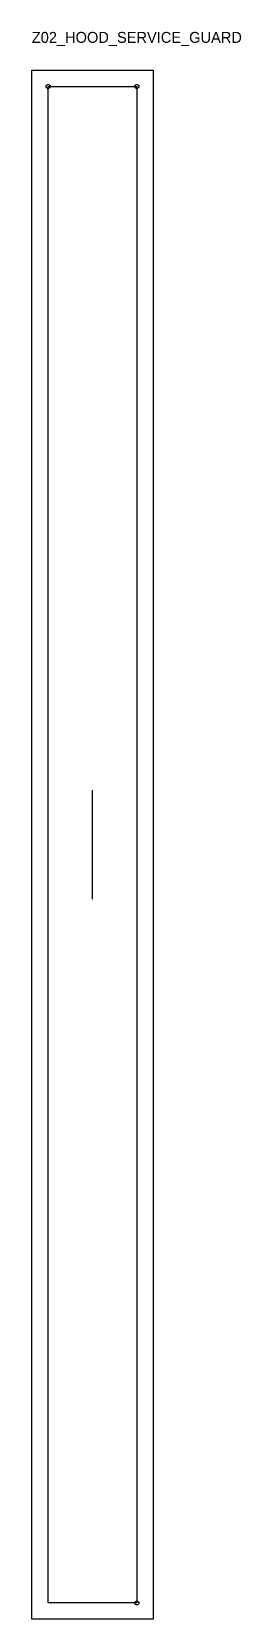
# Model space of a CAD drawing. Header units: millimetres. Extents: x -12 to 141, y -12 to 1153.
import ezdxf

# ---------------------------------------------------------------- set-up
doc = ezdxf.new("R2010")
doc.units = ezdxf.units.MM
for name, color, linetype in [('CUT', 1, 'Continuous'), ('GRAIN', 3, 'Continuous'), ('ID', 7, 'Continuous'), ('NOTCH', 2, 'Continuous'), ('SEAM', 5, 'Continuous')]:
    doc.layers.add(name, color=color, linetype=linetype)

msp = doc.modelspace()

# ---------------------------------------------------------------- linework, layer by layer
at = {"layer": 'CUT'}
msp.add_lwpolyline([(-12, -12), (-12, 1124.4), (77, 1124.4), (77, -12), (-12, -12)], close=True, dxfattribs=at)
at = {"layer": 'GRAIN'}
msp.add_line((32.5, 516.2), (32.5, 596.2), dxfattribs=at)
at = {"layer": 'NOTCH'}
for centre in [(0, 1112.4), (65, 1112.4), (65, 1112.4), (65, 0)]:
    msp.add_circle(centre, 1.5, dxfattribs=at)
at = {"layer": 'SEAM'}
msp.add_lwpolyline([(0, 0), (0, 1112.4), (65, 1112.4), (65, 0)], close=True, dxfattribs=at)

# ---------------------------------------------------------------- texts
at = {"layer": 'ID'}
msp.add_text('Z02_HOOD_SERVICE_GUARD', height=8, dxfattribs=at).set_placement((-12, 1144.4))

doc.saveas('drawing.dxf')
